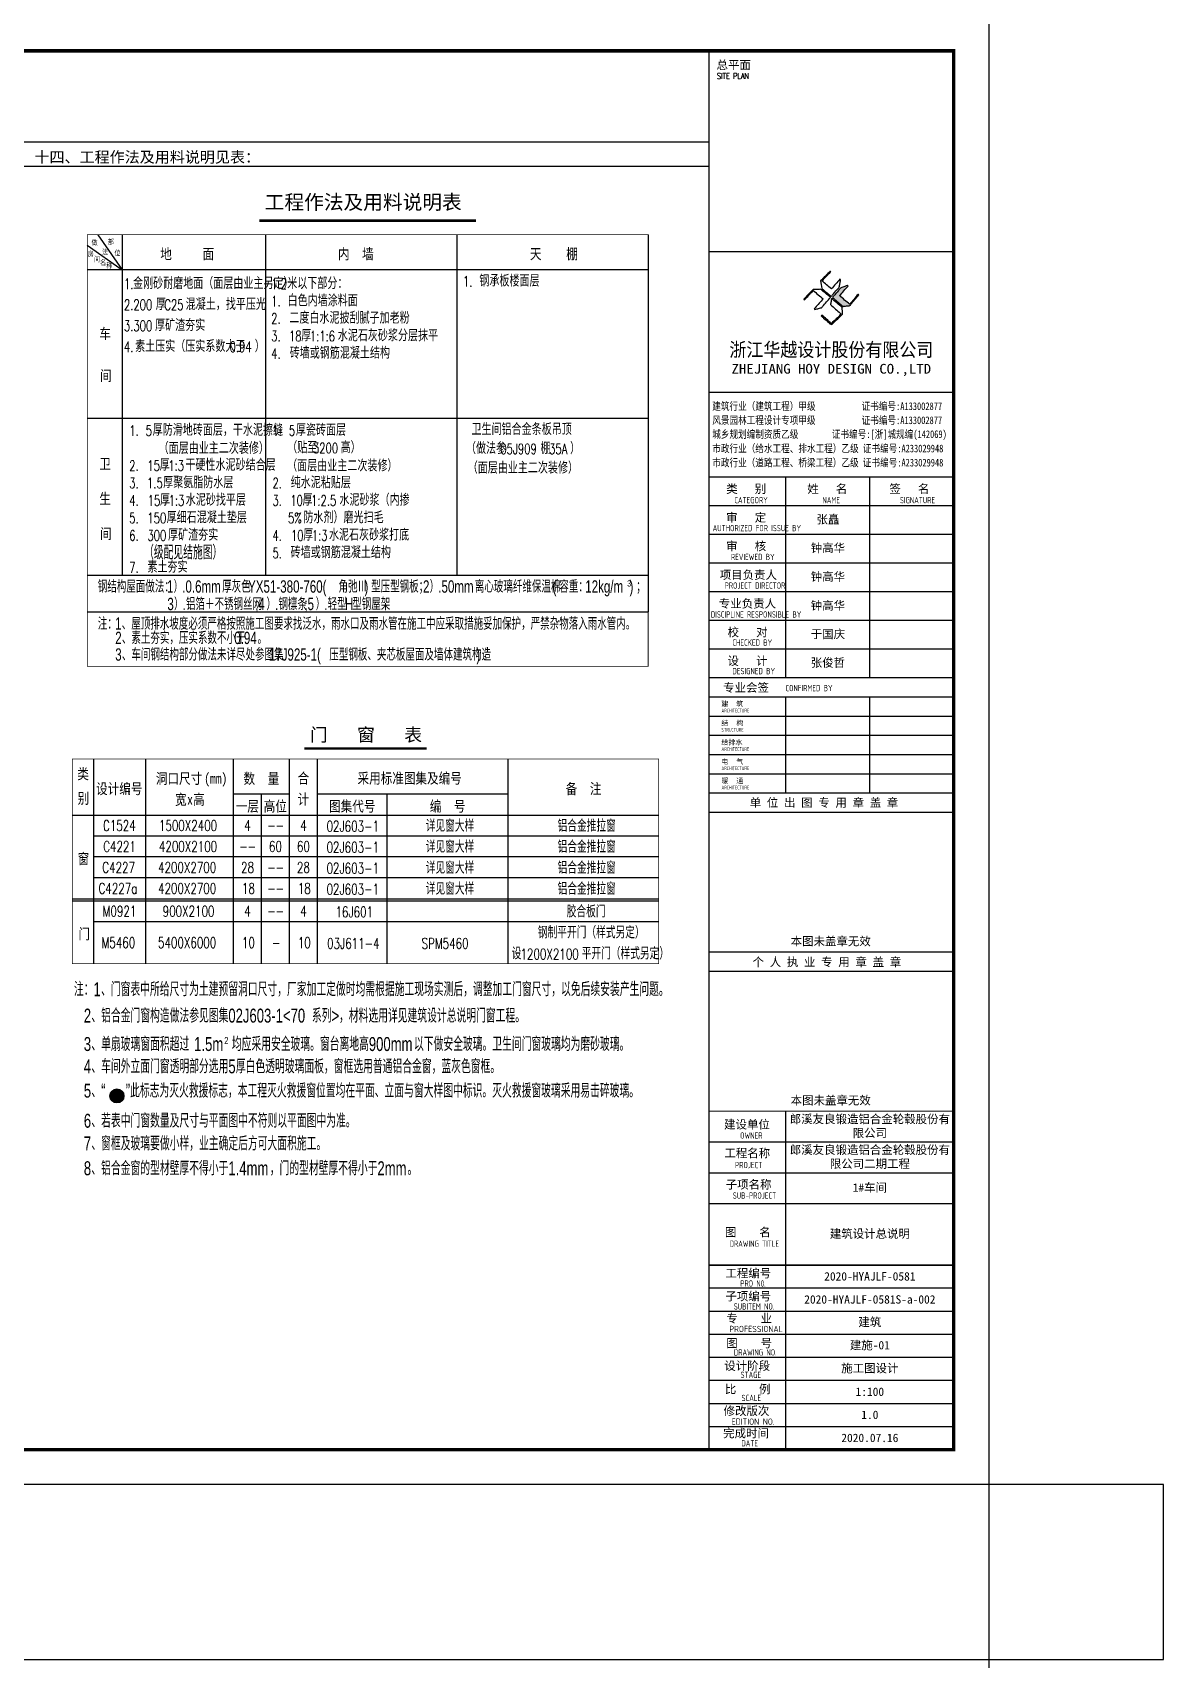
# Model space of a CAD drawing. Extents: x 13276711 to 13543385, y -848943 to -68012.
# Drawn here: x 13511029 to 13543385, y -200243 to -153718 of the extents above; entities that cross this region are included whole.
import ezdxf
from ezdxf.enums import TextEntityAlignment as Align

# ---------------------------------------------------------------- set-up
doc = ezdxf.new("R2010")
doc.units = 0
doc.header["$LTSCALE"] = 1000
doc.header["$MEASUREMENT"] = 0
for name, color, linetype in [('HYTK-GK', 7, 'Continuous'), ('PUB_DIM', 3, 'Continuous'), ('PUB_TEXT', 7, 'Continuous'), ('PUB_TITLE', 4, 'Continuous'), ('TK', 4, 'Continuous'), ('表格', 7, 'Continuous')]:
    doc.layers.add(name, color=color, linetype=linetype)
doc.styles.add('-宋体', font='', dxfattribs={"width": 0.8})
doc.styles.add('_TCH_LABEL', font='COMPLEX', dxfattribs={"bigfont": 'GBCBIG'})
doc.styles.add('HT', font='simhei.ttf', dxfattribs={"width": 0.8})
doc.styles.add('ROMANS', font='romans', dxfattribs={"width": 0.65, "height": 231.275})
doc.styles.add('TSSD_REIN', font='tssdeng.shx', dxfattribs={"width": 0.7, "bigfont": 'tssdchn.shx'})
doc.styles.add('YAYA', font='', dxfattribs={"width": 0.8, "height": 1})
doc.styles.add('图签宋体', font='', dxfattribs={"height": 300})
doc.styles.add('图签黑体', font='simhei.ttf', dxfattribs={"height": 550})
doc.styles.add('文字1', font='', dxfattribs={"width": 0.8})
doc.styles.add('设计说明', font='!TSSDENG', dxfattribs={"width": 0.7, "bigfont": '!HZTXT'})
doc.styles.add('黑体', font='simhei.ttf')
doc.styles.get('-宋体').set_extended_font_data('SimSun')
doc.styles.get('YAYA').set_extended_font_data('SimSun')
doc.styles.get('图签宋体').set_extended_font_data('NSimSun')
doc.styles.get('文字1').set_extended_font_data('SimSun')

# ---------------------------------------------------------------- blocks, each defined once
blk = doc.blocks.new('A$C053D6479')
at = {"layer": 'PUB_TITLE'}
h = blk.add_hatch(color=256, dxfattribs=at)
h.dxf.hatch_style = 1
edge = h.paths.add_edge_path()
edge.add_spline(control_points=[(1026, 827), (1105, 920), (1188, 1008), (1266, 1102)], knot_values=[13, 13, 13, 13, 14, 14, 14, 14], degree=3, periodic=0)
edge.add_spline(control_points=[(1266, 1102), (1258, 1111), (1249, 1119), (1239, 1116)], knot_values=[12, 12, 12, 12, 13, 13, 13, 13], degree=3, periodic=0)
edge.add_spline(control_points=[(1239, 1116), (1210, 1107), (1179, 1092), (1144, 1077)], knot_values=[11, 11, 11, 11, 12, 12, 12, 12], degree=3, periodic=0)
edge.add_spline(control_points=[(1144, 1077), (1109, 1063), (1069, 1053), (1047, 1038)], knot_values=[10, 10, 10, 10, 11, 11, 11, 11], degree=3, periodic=0)
edge.add_spline(control_points=[(1047, 1038), (1028, 1026), (1007, 992), (991, 972)], knot_values=[9, 9, 9, 9, 10, 10, 10, 10], degree=3, periodic=0)
edge.add_spline(control_points=[(991, 972), (942, 913), (899, 868), (849, 810)], knot_values=[8, 8, 8, 8, 9, 9, 9, 9], degree=3, periodic=0)
edge.add_spline(control_points=[(849, 810), (842, 801), (822, 776), (822, 775)], knot_values=[7, 7, 7, 7, 8, 8, 8, 8], degree=3, periodic=0)
edge.add_spline(control_points=[(822, 775), (823, 771), (848, 752), (859, 744)], knot_values=[6, 6, 6, 6, 7, 7, 7, 7], degree=3, periodic=0)
edge.add_spline(control_points=[(859, 744), (949, 670), (1035, 592), (1122, 521)], knot_values=[5, 5, 5, 5, 6, 6, 6, 6], degree=3, periodic=0)
edge.add_spline(control_points=[(1122, 521), (1153, 527), (1185, 530), (1217, 533)], knot_values=[4, 4, 4, 4, 5, 5, 5, 5], degree=3, periodic=0)
edge.add_spline(control_points=[(1217, 533), (1246, 535), (1293, 532), (1316, 542)], knot_values=[3, 3, 3, 3, 4, 4, 4, 4], degree=3, periodic=0)
edge.add_spline(control_points=[(1316, 542), (1327, 547), (1338, 565), (1349, 579)], knot_values=[2, 2, 2, 2, 3, 3, 3, 3], degree=3, periodic=0)
edge.add_spline(control_points=[(1349, 579), (1423, 670), (1507, 759), (1572, 848)], knot_values=[1, 1, 1, 1, 2, 2, 2, 2], degree=3, periodic=0)
edge.add_spline(control_points=[(1572, 848), (1564, 852), (1561, 861), (1551, 862)], knot_values=[0, 0, 0, 0, 1, 1, 1, 1], degree=3, periodic=0)
edge.add_spline(control_points=[(1551, 862), (1469, 769), (1393, 671), (1310, 579)], knot_values=[15, 15, 15, 15, 16, 16, 16, 16], degree=3, periodic=0)
edge.add_spline(control_points=[(1310, 579), (1216, 662), (1118, 742), (1026, 827)], knot_values=[14, 14, 14, 14, 15, 15, 15, 15], degree=3, periodic=0)
at = {"layer": 'TK'}
for points, knots in [([(1031, 1298), (1066, 1286), (1054, 1262), (1045, 1224), (1036, 1188), (1031, 1158), (1024, 1121), (1020, 1104), (1017, 1085), (1012, 1071), (1004, 1052), (976, 1026), (956, 1003), (906, 946), (866, 899), (814, 839), (806, 829), (789, 806), (787, 806), (777, 804), (728, 856), (719, 864), (651, 922), (580, 978), (514, 1036), (509, 1106), (488, 1176), (479, 1247), (570, 1343), (663, 1436), (758, 1526), (764, 1523), (768, 1518), (774, 1515), (693, 1422), (599, 1343), (520, 1249), (607, 1171), (698, 1096), (789, 1021), (874, 1109), (950, 1206), (1031, 1298)], [0, 0, 0, 0, 1, 1, 1, 2, 2, 2, 3, 3, 3, 4, 4, 4, 5, 5, 5, 6, 6, 6, 7, 7, 7, 8, 8, 8, 9, 9, 9, 10, 10, 10, 11, 11, 11, 12, 12, 12, 13, 13, 13, 14, 14, 14, 14]), ([(555, 949), (624, 891), (699, 833), (760, 773), (689, 691), (614, 604), (539, 517), (529, 505), (516, 487), (506, 482), (492, 475), (469, 472), (452, 467), (416, 456), (383, 448), (342, 438), (323, 433), (297, 422), (293, 440), (291, 452), (313, 470), (322, 480), (400, 566), (477, 652), (553, 736), (460, 815), (366, 894), (270, 970), (183, 883), (101, 791), (16, 703), (-18, 714), (9, 735), (28, 755), (103, 838), (192, 930), (266, 1005), (319, 1009), (387, 1005), (442, 1007), (456, 1008), (472, 1011), (485, 1007), (507, 1000), (534, 967), (555, 949)], [0, 0, 0, 0, 1, 1, 1, 2, 2, 2, 3, 3, 3, 4, 4, 4, 5, 5, 5, 6, 6, 6, 7, 7, 7, 8, 8, 8, 9, 9, 9, 10, 10, 10, 11, 11, 11, 12, 12, 12, 13, 13, 13, 14, 14, 14, 15, 15, 15, 15]), ([(1551, 862), (1561, 861), (1564, 852), (1572, 848), (1507, 759), (1423, 670), (1349, 579), (1338, 565), (1327, 547), (1316, 542), (1293, 532), (1246, 535), (1217, 533), (1185, 530), (1153, 527), (1122, 521), (1035, 592), (949, 670), (859, 744), (848, 752), (823, 771), (822, 775), (822, 776), (842, 801), (849, 810), (899, 868), (942, 913), (991, 972), (1007, 992), (1028, 1026), (1047, 1038), (1069, 1053), (1109, 1063), (1144, 1077), (1179, 1092), (1210, 1107), (1239, 1116), (1249, 1119), (1258, 1111), (1266, 1102), (1188, 1008), (1105, 920), (1026, 827), (1118, 742), (1216, 662), (1310, 579), (1393, 671), (1469, 769), (1551, 862)], [0, 0, 0, 0, 1, 1, 1, 2, 2, 2, 3, 3, 3, 4, 4, 4, 5, 5, 5, 6, 6, 6, 7, 7, 7, 8, 8, 8, 9, 9, 9, 10, 10, 10, 11, 11, 11, 12, 12, 12, 13, 13, 13, 14, 14, 14, 15, 15, 15, 16, 16, 16, 16]), ([(1097, 490), (1100, 425), (1106, 361), (1107, 294), (1018, 207), (925, 121), (830, 33), (818, 21), (800, 0), (787, 0), (768, -1), (725, 49), (712, 60), (662, 103), (616, 143), (568, 186), (545, 207), (518, 224), (499, 250), (501, 259), (511, 261), (516, 267), (609, 192), (696, 111), (785, 33), (883, 118), (977, 208), (1070, 298), (992, 373), (892, 456), (803, 534), (791, 544), (768, 561), (766, 569), (761, 588), (776, 634), (780, 655), (785, 690), (788, 721), (795, 746), (897, 661), (998, 576), (1097, 490)], [0, 0, 0, 0, 1, 1, 1, 2, 2, 2, 3, 3, 3, 4, 4, 4, 5, 5, 5, 6, 6, 6, 7, 7, 7, 8, 8, 8, 9, 9, 9, 10, 10, 10, 11, 11, 11, 12, 12, 12, 13, 13, 13, 14, 14, 14, 14])]:
    blk.add_open_spline(points, degree=3, knots=knots, dxfattribs=at)
blk = doc.blocks.new('GeYuanFrame_38286817', base_point=(18.76, 4.34))
at = {"layer": 'PUB_TITLE'}
for points in [[(554.76, 235.14), (554.76, 292.54)], [(578.76, 235.14), (578.76, 292.54)], [(554.76, 202.14), (554.76, 229.64)], [(578.76, 202.14), (578.76, 229.64)], [(554.76, 14.34), (554.76, 111.14)]]:
    blk.add_lwpolyline(points, dxfattribs=at)
at = {"layer": 'TK'}
for p, q in [((43.76, 414.34), (602.76, 414.34)), ((532.76, 316.74), (602.76, 316.74)), ((532.76, 284.34), (602.76, 284.34)), ((532.76, 276.14), (602.76, 276.14)), ((532.76, 267.94), (602.76, 267.94)), ((532.76, 259.74), (602.76, 259.74)), ((532.76, 251.54), (602.76, 251.54)), ((532.76, 243.34), (602.76, 243.34)), ((532.76, 235.14), (602.76, 235.14)), ((532.76, 235.14), (602.76, 235.14)), ((532.76, 102.34), (602.76, 102.34)), ((532.76, 93.54), (602.76, 93.54)), ((532.76, 84.74), (554.76, 84.74)), ((532.76, 84.74), (602.76, 84.74)), ((532.76, 67.18), (602.76, 67.18)), ((532.76, 67.14), (602.76, 67.14)), ((532.76, 60.58), (602.76, 60.58)), ((532.76, 53.98), (602.76, 53.98)), ((532.76, 47.38), (602.76, 47.38)), ((532.76, 40.78), (602.76, 40.78)), ((532.76, 34.18), (602.76, 34.18)), ((532.76, 27.58), (602.76, 27.58)), ((532.76, 20.98), (602.76, 20.98)), ((532.76, 14.34), (602.76, 14.34))]:
    blk.add_line(p, q, dxfattribs=at)
for points in [[(18.76, 424.34), (612.76, 424.34), (612.76, 4.34), (18.76, 4.34), (18.76, 424.34)], [(532.76, 292.54), (602.76, 292.54)], [(532.76, 235.14), (602.76, 235.14)], [(532.76, 229.64), (602.76, 229.64)], [(532.76, 224.14), (602.76, 224.14)], [(532.76, 218.64), (602.76, 218.64)], [(532.76, 213.14), (602.76, 213.14)], [(532.76, 207.64), (602.76, 207.64)], [(532.76, 202.14), (602.76, 202.14)], [(532.76, 196.64), (602.76, 196.64)], [(532.76, 151.14), (602.76, 151.14)]]:
    blk.add_lwpolyline(points, dxfattribs=at)
at = {"layer": 'TK', "const_width": 1}
blk.add_lwpolyline([(602.76, 414.34), (43.76, 414.34), (43.76, 14.34), (602.76, 14.34)], close=True, dxfattribs=at)
at = {"layer": 'TK'}
for points, const_width in [([(532.76, 414.34), (532.76, 14.34)], 0.4), ([(532.76, 356.95), (602.76, 356.95)], 0.35), ([(532.76, 292.54), (602.76, 292.54)], 0.35), ([(532.76, 292.54), (602.76, 292.54)], 0.35), ([(532.76, 235.14), (602.76, 235.14)], 0.35), ([(532.76, 202.14), (602.76, 202.14)], 0.35), ([(532.76, 156.64), (602.76, 156.64)], 0.35), ([(532.76, 111.14), (602.76, 111.14)], 0.35), ([(532.76, 67.18), (602.76, 67.18)], 0.35)]:
    blk.add_lwpolyline(points, dxfattribs=dict(at, const_width=const_width))
at = {"layer": 'PUB_TITLE', "xscale": 0.01000000000021828, "yscale": 0.01000000000021828, "zscale": 0.01}
blk.add_blockref('A$C053D6479', (559.86, 336.08), dxfattribs=at)
at = {"layer": 'TK', "style": '图签宋体'}
for s, height, p in [('总平面', 2.4, (534.9, 409.1)), ('类   别', 2.4, (537.65, 287.9)), ('姓   名', 2.4, (560.87, 287.9)), ('签   名', 2.4, (584.35, 287.9)), ('审   定', 2.4, (537.65, 279.7)), ('审   核', 2.4, (537.65, 271.5)), ('项目负责人', 2.4, (535.8, 263.3)), ('专业负责人', 2.4, (535.56, 255.1)), ('校   对', 2.4, (538.06, 246.9)), ('设   计', 2.4, (538.03, 238.7)), ('专业会签', 2.4, (536.79, 231.05)), ('建  筑', 1.44, (536.28, 226.92)), ('结  构', 1.44, (536.28, 221.42)), ('给排水', 1.44, (536.28, 215.92)), ('电  气', 1.44, (536.28, 210.42)), ('暖  通', 1.44, (536.28, 204.92)), ('单 位 出 图 专 用 章 盖 章', 2.4, (544.39, 198.16)), ('本图未盖章无效', 2.4, (556.1, 158.51)), ('个 人 执 业 专 用 章 盖 章', 2.4, (545.19, 152.58)), ('本图未盖章无效', 2.4, (556.1, 113.01)), ('建设单位', 2.4, (537.06, 106.14)), ('工程名称', 2.4, (537.14, 97.93)), ('子项名称', 2.4, (537.52, 88.95)), ('图    名', 2.4, (537.3, 75.3)), ('工程编号', 2.4, (537.44, 63.58)), ('子项编号', 2.4, (537.44, 57)), ('专    业', 2.4, (537.68, 50.69)), ('图    号', 2.4, (537.69, 43.58)), ('设计阶段', 2.4, (537.12, 37.12)), ('比    例', 2.4, (537.26, 30.44)), ('修改版次', 2.4, (536.91, 24.22)), ('完成时间', 2.4, (536.79, 17.83))]:
    blk.add_text(s, height=height, dxfattribs=at).set_placement(p)
at = {"layer": 'TK'}
for s, height, style, width, p in [('SITE PLAN', 1.697, 'ROMANS', 0.76, (535.02, 406.31)), ('建筑行业（建筑工程）甲级           证书编号:A133002877', 2.2, '-宋体', 0.8, (533.67, 311.64)), ('风景园林工程设计专项甲级           证书编号:A133002877', 2.2, '-宋体', 0.8, (533.67, 307.62)), ('城乡规划编制资质乙级        证书编号:[浙]城规编(142069)', 2.2, '-宋体', 0.8, (533.67, 303.63)), ('市政行业（给水工程、排水工程）乙级 证书编号:A233029948', 2.2, '-宋体', 0.8, (533.67, 299.55)), ('市政行业（道路工程、桥梁工程）乙级 证书编号:A233029948', 2.2, '-宋体', 0.8, (533.67, 295.5)), ('CATEGORY', 1.8, 'TSSD_REIN', 0.7, (539.99, 284.98)), ('NAME', 1.8, 'TSSD_REIN', 0.7, (565.18, 284.98)), ('SIGNATURE', 1.8, 'TSSD_REIN', 0.7, (587.34, 284.98)), ('AUTHORIZED FOR ISSUE BY', 1.8, 'TSSD_REIN', 0.7, (533.79, 276.98)), ('REVIEWED BY', 1.8, 'TSSD_REIN', 0.7, (539.03, 268.72)), ('PROJECT DIRECTOR', 1.8, 'TSSD_REIN', 0.7, (537.22, 260.55)), ('DISCIPLINE RESPONSIBLE BY', 1.8, 'TSSD_REIN', 0.7, (533.25, 252.28)), ('CHECKED BY', 1.8, 'TSSD_REIN', 0.7, (539.42, 244.25)), ('DESIGNED BY', 1.8, 'TSSD_REIN', 0.7, (539.43, 236.08)), ('CONFIRMED BY', 1.8, 'TSSD_REIN', 0.7, (554.61, 231.23)), ('ARCHITECTURE', 1.08, 'TSSD_REIN', 0.7, (536.32, 225.15)), ('STRUCTURE', 1.08, 'TSSD_REIN', 0.7, (536.32, 219.65)), ('ARCHITECTURE', 1.08, 'TSSD_REIN', 0.7, (536.32, 214.15)), ('ARCHITECTURE', 1.08, 'TSSD_REIN', 0.7, (536.32, 208.65)), ('ARCHITECTURE', 1.08, 'TSSD_REIN', 0.7, (536.32, 203.15)), ('OWNER', 1.8, 'TSSD_REIN', 0.7, (541.65, 103.29)), ('PROJECT', 1.8, 'TSSD_REIN', 0.7, (540.19, 94.83)), ('SUB-PROJECT', 1.8, 'TSSD_REIN', 0.7, (539.53, 86.11)), ('DRAWING TITLE', 1.8, 'TSSD_REIN', 0.7, (538.64, 72.34)), ('PRO N0.', 1.8, 'TSSD_REIN', 0.7, (541.68, 60.96)), ('SUBITEM NO.', 1.8, 'TSSD_REIN', 0.7, (539.82, 54.39)), ('PROFESSIONAL', 1.8, 'TSSD_REIN', 0.8, (538.55, 47.95)), ('DRAWING NO.', 1.8, 'TSSD_REIN', 0.7, (539.86, 41.26)), ('STAGE', 1.8, 'TSSD_REIN', 0.7, (541.76, 34.84)), ('SCALE', 1.8, 'TSSD_REIN', 0.7, (542.05, 28.23)), ('EDITION NO.', 1.8, 'TSSD_REIN', 0.8, (539.2, 21.45)), ('DATE', 1.8, 'TSSD_REIN', 0.7, (542, 15.26))]:
    blk.add_text(s, height=height, dxfattribs=dict(at, style=style, width=width)).set_placement(p)
for s, height, style, width, p in [('浙江华越设计股份有限公司', 3.96, 'HT', 0.9, (567.74, 328.97)), ('ZHEJIANG HOY DESIGN CO.,LTD', 2.8, '图签黑体', 1.11, (567.73, 323.1))]:
    blk.add_text(s, height=height, dxfattribs=dict(at, style=style, width=width)).set_placement(p, align=Align.MIDDLE)
at = {"layer": 'TK', "char_height": 2.4, "attachment_point": 5, "style": '图签宋体'}
for s, insert, width in [('张矗', (566.76, 280.21), 24), ('钟高华', (566.76, 272.04), 24), ('钟高华', (566.76, 263.84), 24), ('钟高华', (566.76, 255.57), 24), ('于国庆', (566.76, 247.44), 24), ('张俊哲', (566.76, 239.24), 24), ('郎溪友良锻造铝合金轮毂股份有限公司', (578.76, 106.74), 48), ('郎溪友良锻造铝合金轮毂股份有限公司二期工程', (578.76, 97.94), 48), ('1#车间', (578.76, 89.14), 48), ('建筑设计总说明', (578.76, 75.94), 48), ('2020-HYAJLF-0581', (578.76, 63.88), 48), ('2020-HYAJLF-0581S-a-002', (578.76, 57.28), 48), ('建筑', (578.76, 50.68), 48), ('建施-01', (578.76, 44.08), 48), ('施工图设计', (578.76, 37.48), 48), ('1:100', (578.76, 30.88), 48), ('1.0', (578.76, 24.28), 48), ('2020.07.16', (578.76, 17.69), 48)]:
    blk.add_mtext(s, dxfattribs=dict(at, insert=insert, width=width))
blk = doc.blocks.new('GeYuanFrame_27736213', base_point=(20.09, 4.53))
at = {"layer": 'TK'}
blk.add_lwpolyline([(20.09, 4.53), (20.09, 598.53), (1071.09, 598.53), (1071.09, 4.53)], close=True, dxfattribs=at)

msp = doc.modelspace()

# ---------------------------------------------------------------- hatches: boundary and pattern name
h = msp.add_hatch(color=1)
edge = h.paths.add_edge_path()
edge.add_arc((13513445.7, -184128.3), 200, 0, 360)

# ---------------------------------------------------------------- linework, layer by layer
for p, q in [((13512896.7, -159499.5), (13513596.7, -160499.5)), ((13513596.7, -159499.5), (13513596.7, -169231.1)), ((13517695, -159499.5), (13517695, -169231.1)), ((13523166, -159499.5), (13523166, -169231.1)), ((13528642, -159499.5), (13528642, -170288.4)), ((13512596.7, -159799.5), (13513596.7, -160499.5)), ((13512596.7, -164750), (13528642, -164750)), ((13512596.7, -169231.1), (13528642, -169231.1)), ((13512770, -174495), (13512770, -180345)), ((13514270, -180345), (13514270, -174495)), ((13516770, -174509.9), (13516770, -180345)), ((13518370, -174500), (13518370, -180345)), ((13519170, -174495), (13519170, -180345)), ((13524626, -174495), (13524626, -180345)), ((13518370, -175495), (13516770, -175495)), ((13517570, -175495), (13517570, -180345)), ((13517570, -175495), (13517570, -180345)), ((13517570, -175495), (13517570, -180345)), ((13517570, -175495), (13517570, -180345)), ((13518370, -175495), (13518370, -180345)), ((13524626, -175495), (13519170, -175495)), ((13521170, -175495), (13521170, -180345)), ((13512170, -176095), (13528946, -176095)), ((13528946, -176695), (13512770, -176695)), ((13528946, -177295), (13512770, -177295)), ((13528946, -177895), (13512770, -177895)), ((13512170, -178495), (13528946, -178495)), ((13512170, -178545), (13528946, -178545)), ((13528946, -179145), (13512770, -179145))]:
    msp.add_line(p, q)
msp.add_lwpolyline([(13512596.7, -170288.4), (13528642, -170288.4)])
at = {"const_width": 20}
msp.add_lwpolyline([(13528946, -180345), (13528946, -174495), (13512170, -174495), (13512170, -180345)], close=True, dxfattribs=at)
at = {"color": 1}
msp.add_circle((13513445.7, -184128.3), 200, dxfattribs=at)
at = {"layer": 'Defpoints', "color": 251}
for p, q in [((13481484.8, -156843.1), (13530384.8, -156843.1)), ((13481484.8, -157543.1), (13530384.8, -157543.1))]:
    msp.add_line(p, q, dxfattribs=at)
at = {"layer": 'HYTK-GK', "color": 112}
msp.add_lwpolyline([(13538384.8, -195243.1), (13538384.8, -200243.1), (13543384.8, -200243.1), (13543384.8, -195243.1)], close=True, dxfattribs=at)
at = {"layer": 'PUB_DIM', "const_width": 70}
for points in [[(13517519.4, -159098.9), (13523719.4, -159098.9)], [(13518808, -174191.8), (13522308, -174191.8)]]:
    msp.add_lwpolyline(points, dxfattribs=at)
at = {"layer": '表格'}
msp.add_line((13528642, -160499.5), (13512596.7, -160499.5), dxfattribs=at)
at = {"layer": '表格', "const_width": 20}
msp.add_lwpolyline([(13512596.7, -159499.5), (13528642, -159499.5), (13528642, -171843.1), (13512596.7, -171843.1)], close=True, dxfattribs=at)

# ---------------------------------------------------------------- block references
for name, p, xscale, yscale, zscale in [('GeYuanFrame_38286817', (13478984.8, -195243.1), 100, 100, 100), ('GeYuanFrame_27736213', (13328184.8, -319043.1), 200, 200, 200)]:
    msp.add_blockref(name, p, dxfattribs=dict(xscale=xscale, yscale=yscale, zscale=zscale))

# ---------------------------------------------------------------- texts
at = {"layer": 'PUB_TEXT', "color": 4, "style": '黑体'}
for s, height, p in [('十四、工程作法及用料说明见表：', 315.443, (13511084.8, -157437.8)), ('工程作法及用料说明表', 413.08, (13517673.3, -158773.9)), ('门', 375.5, (13518963.1, -173987.7)), ('窗', 375.5, (13520313.3, -173987.7)), ('表', 375.5, (13521663.5, -173987.7))]:
    msp.add_text(s, height=height, dxfattribs=at).set_placement(p)
at = {"layer": 'PUB_TEXT', "color": 4}
for s, height, style, width, p in [('房', 151.9, 'YAYA', 0.8, (13512611.1, -160122.8)), ('做', 151.9, 'YAYA', 0.8, (13512719.7, -159798.1)), ('法', 151.9, 'YAYA', 0.8, (13513018.9, -160069)), ('部', 151.9, 'YAYA', 0.8, (13513186.9, -159779.5)), ('位', 151.9, 'YAYA', 0.8, (13513374.1, -160096.4)), ('地', 303.8, 'YAYA', 0.8, (13514685, -160199.5)), ('面', 303.8, 'YAYA', 0.8, (13515894.8, -160199.5)), ('内', 303.8, 'YAYA', 0.8, (13519766.4, -160199.5)), ('墙', 303.8, 'YAYA', 0.8, (13520457.7, -160199.5)), ('天', 303.8, 'YAYA', 0.8, (13525261, -160199.5)), ('棚', 303.8, 'YAYA', 0.8, (13526298, -160199.5)), ('间', 151.9, 'YAYA', 0.8, (13512788.9, -160272.8)), ('名', 151.9, 'YAYA', 0.8, (13512964.7, -160369.1)), ('称', 151.9, 'YAYA', 0.8, (13513139.5, -160457.4)), ('车', 303.8, 'YAYA', 0.8, (13512939.4, -162481.4)), ('间', 303.8, 'YAYA', 0.8, (13512961, -163681.4)), ('卫', 303.8, '文字1', 0.8, (13512940.1, -166200)), ('生', 303.8, '文字1', 0.8, (13512940.1, -167200)), ('间', 303.8, '文字1', 0.8, (13512961, -168200)), ('钢结构屋面做法：', 353.33, '设计说明', 0.7, (13512896.7, -169736.5)), ('）', 353.3, '设计说明', 0.7, (13515065.6, -169736.5)), ('厚灰色', 353.33, '设计说明', 0.7, (13516454.5, -169736.5)), ('角弛Ⅲ', 353.33, '设计说明', 0.7, (13519784, -169736.5)), ('型压型钢板；', 353.33, '设计说明', 0.7, (13520716.3, -169736.5)), ('）', 353.3, '设计说明', 0.7, (13522390.5, -169736.5)), ('离心玻璃纤维保温棉', 353.33, '设计说明', 0.7, (13523684.3, -169736.5)), ('容重：', 353.33, '设计说明', 0.7, (13526100.5, -169736.5)), ('1', 353.3, '设计说明', 0.7, (13514875.4, -169736.5)), ('.0.6mm', 353.33, '设计说明', 0.7, (13515313, -169736.5)), ('YX51-380-760(', 353.333, '设计说明', 0.7, (13517196.5, -169736.5)), (')', 353.3, '设计说明', 0.7, (13520526, -169736.5)), ('2', 353.3, '设计说明', 0.7, (13522200.3, -169736.5)), ('.50mm', 353.33, '设计说明', 0.7, (13522637.8, -169736.5)), ('(', 353.3, '设计说明', 0.7, (13525910.3, -169736.5)), ('12kg/m', 353.33, '设计说明', 0.7, (13526842.5, -169736.5)), ('3', 176.7, '设计说明', 0.7, (13528041.1, -169559.8)), (')', 353.3, '设计说明', 0.7, (13528107.7, -169736.5)), ('；', 353.3, '设计说明', 0.7, (13528298, -169736.5)), ('3', 353.3, '设计说明', 0.7, (13514887.3, -170236.4)), ('）', 353.3, '设计说明', 0.7, (13515077.6, -170236.4)), ('.', 353.3, '设计说明', 0.7, (13515324.9, -170236.4)), ('铝箔＋不锈钢丝网', 353.33, '设计说明', 0.7, (13515420, -170236.4)), (';4', 353.33, '设计说明', 0.7, (13517398.7, -170236.4)), ('）', 353.3, '设计说明', 0.7, (13517722.1, -170236.4)), ('.', 353.3, '设计说明', 0.7, (13517969.5, -170236.4)), ('钢檩条', 353.33, '设计说明', 0.7, (13518064.6, -170236.4)), (';5', 353.33, '设计说明', 0.7, (13518806.6, -170236.4)), ('）', 353.3, '设计说明', 0.7, (13519130, -170236.4)), ('.', 353.3, '设计说明', 0.7, (13519377.4, -170236.4)), ('轻型', 353.33, '设计说明', 0.7, (13519472.5, -170236.4)), ('H', 353.3, '设计说明', 0.7, (13519967.1, -170236.4)), ('型钢屋架', 353.33, '设计说明', 0.7, (13520176.4, -170236.4)), ('注：', 353.33, '设计说明', 0.7, (13512896.7, -170798)), ('1', 353.3, '设计说明', 0.7, (13513391.4, -170798)), ('、屋顶排水坡度必须严格按照施工图要求找泛水，雨水口及雨水管在施工中应采取措施妥加保护，严禁杂物落入雨水管内。', 353.333, '设计说明', 0.7, (13513581.6, -170798)), ('2', 353.3, '设计说明', 0.7, (13513395.3, -171205.6)), ('、素土夯实，压实系数不小于', 353.333, '设计说明', 0.7, (13513585.5, -171205.6)), ('0.94', 353.33, '设计说明', 0.7, (13516800.9, -171205.6)), ('。', 353.3, '设计说明', 0.7, (13517466.8, -171205.6)), ('3', 353.3, '设计说明', 0.7, (13513395.3, -171681.2)), ('、车间钢结构部分做法未详尽处参图集', 353.333, '设计说明', 0.7, (13513585.5, -171681.2)), ('17J925-1(', 353.33, '设计说明', 0.7, (13517790.2, -171681.2)), ('压型钢板、夹芯板屋面及墙体建筑构造', 353.333, '设计说明', 0.7, (13519521.5, -171681.2)), (')', 353.3, '设计说明', 0.7, (13523726.2, -171681.2)), ('。', 353.3, '设计说明', 0.7, (13523916.5, -171681.2))]:
    msp.add_text(s, height=height, dxfattribs=dict(at, style=style, width=width)).set_placement(p)
at = {"layer": 'PUB_TEXT'}
for s, height, style, width, p in [('1.', 297.5, '_TCH_LABEL', 0.705882, (13513645.2, -161053.9)), ('1.2', 297.5, '_TCH_LABEL', 0.705882, (13517856.8, -161053.9)), ('1.', 297.5, '_TCH_LABEL', 0.705882, (13523343.2, -160982.3)), ('2.200', 297.5, '_TCH_LABEL', 0.705882, (13513645.2, -161653.9)), ('C25', 297.5, '_TCH_LABEL', 0.705882, (13514801, -161653.9)), ('1.', 297.5, '_TCH_LABEL', 0.705882, (13517856.8, -161549.1)), ('2.', 297.5, '_TCH_LABEL', 0.705882, (13517856.8, -162043.9)), ('3.300', 297.5, '_TCH_LABEL', 0.705882, (13513645.2, -162253.9)), ('3.', 297.5, '_TCH_LABEL', 0.705882, (13517856.8, -162547.6)), ('18', 297.5, '_TCH_LABEL', 0.705882, (13518366.8, -162547.6)), ('1:1:6', 297.5, '_TCH_LABEL', 0.705882, (13518962.5, -162547.6)), ('4.', 297.5, '_TCH_LABEL', 0.705882, (13513645.2, -162853.9)), ('0.94', 297.5, '_TCH_LABEL', 0.705882, (13516668.4, -162853.9)), ('4.', 297.5, '_TCH_LABEL', 0.705882, (13517856.8, -163047.6)), ('1.', 297.5, '_TCH_LABEL', 0.705882, (13513796.7, -165250)), ('5', 297.5, '_TCH_LABEL', 0.705882, (13514266.7, -165250)), ('1.', 297.5, '_TCH_LABEL', 0.705882, (13517893.9, -165250)), ('5', 297.5, '_TCH_LABEL', 0.705882, (13518363.9, -165250)), ('3200', 297.5, '_TCH_LABEL', 0.705882, (13519052.9, -165750)), ('05J909', 297.5, '_TCH_LABEL', 0.705882, (13524412.8, -165773.1)), ('35A', 297.5, '_TCH_LABEL', 0.705882, (13525808.5, -165773.1)), ('2.', 297.5, '_TCH_LABEL', 0.705882, (13513796.7, -166250)), ('15', 297.5, '_TCH_LABEL', 0.705882, (13514316.7, -166250)), ('1:3', 297.5, '_TCH_LABEL', 0.705882, (13514912.5, -166250)), ('3.', 297.5, '_TCH_LABEL', 0.705882, (13513796.7, -166750)), ('1.5', 297.5, '_TCH_LABEL', 0.705882, (13514306.7, -166750)), ('2.', 297.5, '_TCH_LABEL', 0.705882, (13517893.9, -166750)), ('4.', 297.5, '_TCH_LABEL', 0.705882, (13513796.7, -167250)), ('15', 297.5, '_TCH_LABEL', 0.705882, (13514326.7, -167250)), ('1:3', 297.5, '_TCH_LABEL', 0.705882, (13514922.5, -167250)), ('3.', 297.5, '_TCH_LABEL', 0.705882, (13517893.9, -167250)), ('10', 297.5, '_TCH_LABEL', 0.705882, (13518403.9, -167250)), ('1:2.5', 297.5, '_TCH_LABEL', 0.705882, (13518999.7, -167250)), ('5.', 297.5, '_TCH_LABEL', 0.705882, (13513796.7, -167750)), ('150', 297.5, '_TCH_LABEL', 0.705882, (13514316.7, -167750)), ('5%', 297.5, '_TCH_LABEL', 0.705882, (13518338.7, -167750)), ('6.', 297.5, '_TCH_LABEL', 0.705882, (13513796.7, -168250)), ('300', 297.5, '_TCH_LABEL', 0.705882, (13514316.7, -168250)), ('4.', 297.5, '_TCH_LABEL', 0.705882, (13517893.9, -168250)), ('10', 297.5, '_TCH_LABEL', 0.705882, (13518423.9, -168250)), ('1:3', 297.5, '_TCH_LABEL', 0.705882, (13519019.7, -168250)), ('（级配见结施图）', 400, '设计说明', 0.7, (13514220, -168783.8)), ('7.', 297.5, '_TCH_LABEL', 0.705882, (13513796.7, -169164.5)), ('5.', 297.5, '_TCH_LABEL', 0.705882, (13517893.9, -168750)), ('类', 303.8, 'YAYA', 0.8, (13512311.3, -175070.8)), ('洞口尺寸', 303.8, 'YAYA', 0.8, (13514558, -175202.5)), ('(mm)', 303.8, 'YAYA', 0.8, (13515940.6, -175202.5)), ('数', 303.8, 'YAYA', 0.8, (13517065, -175202.5)), ('量', 303.8, 'YAYA', 0.8, (13517756.3, -175202.5)), ('合', 303.8, 'YAYA', 0.8, (13518612, -175195)), ('采用标准图集及编号', 303.8, 'YAYA', 0.8, (13520327.6, -175195)), ('设计编号', 303.8, 'YAYA', 0.8, (13512848.9, -175495)), ('备', 303.8, 'YAYA', 0.8, (13526283, -175495)), ('注', 303.8, 'YAYA', 0.8, (13526974.4, -175495)), ('别', 303.8, 'YAYA', 0.8, (13512320.1, -175770.8)), ('宽', 303.8, 'YAYA', 0.8, (13515106.8, -175802.5)), ('x', 303.8, 'YAYA', 0.8, (13515452.5, -175802.5)), ('高', 303.8, 'YAYA', 0.8, (13515625.3, -175802.5)), ('一层', 303.8, 'YAYA', 0.8, (13516843.9, -175995)), ('高位', 303.8, 'YAYA', 0.8, (13517642.6, -175995)), ('计', 303.8, 'YAYA', 0.8, (13518611.3, -175795)), ('图集代号', 303.8, 'YAYA', 0.8, (13519513.1, -175995)), ('编', 303.8, 'YAYA', 0.8, (13522395.2, -175995)), ('号', 303.8, 'YAYA', 0.8, (13523086.5, -175995)), ('C1524', 306, '_TCH_LABEL', 0.705882, (13513046.8, -176548)), ('1500X2400', 306, '_TCH_LABEL', 0.705882, (13514645.7, -176548)), ('4', 306, '_TCH_LABEL', 0.705882, (13517087.7, -176548)), ('4', 306, '_TCH_LABEL', 0.705882, (13518687.7, -176548)), ('02J603-1', 306, '_TCH_LABEL', 0.705882, (13519441.4, -176569.9)), ('--', 306, '_TCH_LABEL', 0.705882, (13517743.7, -176548)), ('窗', 303.8, 'YAYA', 0.8, (13512319.4, -177495)), ('C4221', 306, '_TCH_LABEL', 0.705882, (13513052, -177148)), ('4200X2100', 306, '_TCH_LABEL', 0.705882, (13514645.7, -177148)), ('--', 306, '_TCH_LABEL', 0.705882, (13516943.7, -177148)), ('60', 306, '_TCH_LABEL', 0.705882, (13517795.1, -177148)), ('60', 306, '_TCH_LABEL', 0.705882, (13518595.1, -177148)), ('02J603-1', 306, '_TCH_LABEL', 0.705882, (13519441.4, -177169.9)), ('C4227', 306, '_TCH_LABEL', 0.705882, (13513026.3, -177748)), ('4200X2700', 306, '_TCH_LABEL', 0.705882, (13514620, -177748)), ('28', 306, '_TCH_LABEL', 0.705882, (13516995.1, -177748)), ('--', 306, '_TCH_LABEL', 0.705882, (13517743.7, -177748)), ('28', 306, '_TCH_LABEL', 0.705882, (13518595.1, -177748)), ('02J603-1', 306, '_TCH_LABEL', 0.705882, (13519441.4, -177769.9)), ('C4227a', 306, '_TCH_LABEL', 0.705882, (13512918.3, -178348)), ('4200X2700', 306, '_TCH_LABEL', 0.705882, (13514620, -178348)), ('18', 306, '_TCH_LABEL', 0.705882, (13517020.8, -178348)), ('18', 306, '_TCH_LABEL', 0.705882, (13518620.8, -178348)), ('02J603-1', 306, '_TCH_LABEL', 0.705882, (13519441.4, -178369.9)), ('--', 306, '_TCH_LABEL', 0.705882, (13517743.7, -178348)), ('M0921', 306, '_TCH_LABEL', 0.705882, (13513036.6, -178998)), ('900X2100', 306, '_TCH_LABEL', 0.705882, (13514753.7, -178998)), ('4', 306, '_TCH_LABEL', 0.705882, (13517087.7, -178998)), ('--', 306, '_TCH_LABEL', 0.705882, (13517743.7, -178998)), ('4', 306, '_TCH_LABEL', 0.705882, (13518687.7, -178998)), ('16J601', 306, '_TCH_LABEL', 0.705882, (13519698.5, -179019.9)), ('门', 303.8, 'YAYA', 0.8, (13512343.1, -179645)), ('M5460', 306, '_TCH_LABEL', 0.705882, (13513005.7, -179898)), ('5400X6000', 306, '_TCH_LABEL', 0.705882, (13514620, -179898)), ('10', 306, '_TCH_LABEL', 0.705882, (13517020.8, -179898)), ('-', 306, '_TCH_LABEL', 0.705882, (13517877.4, -179898)), ('10', 306, '_TCH_LABEL', 0.705882, (13518620.8, -179898)), ('03J611-4', 306, '_TCH_LABEL', 0.705882, (13519456.8, -179919.9)), ('SPM5460', 306, '_TCH_LABEL', 0.705882, (13522161.8, -179919.9)), ('1200X2100', 306, '_TCH_LABEL', 0.705882, (13524991.2, -180225)), ('注：', 400, '设计说明', 0.7, (13512214.6, -181275.9)), ('1', 400, '设计说明', 0.7, (13512774.6, -181275.9)), ('、门窗表中所给尺寸为土建预留洞口尺寸，厂家加工定做时均需根据施工现场实测后，调整加工门窗尺寸，以免后续安装产生问题。', 400, '设计说明', 0.7, (13512990, -181275.9)), ('2', 400, '设计说明', 0.7, (13512496.8, -182031.4)), ('、铝合金门窗构造做法参见图集', 400, '设计说明', 0.7, (13512712.2, -182031.4)), ('02J603-1<70', 400, '设计说明', 0.7, (13516632.2, -182031.4)), ('系列', 400, '设计说明', 0.7, (13519022.9, -182031.4)), ('>', 400, '设计说明', 0.7, (13519582.9, -182031.4)), ('，材料选用详见建筑设计总说明门窗工程。', 400, '设计说明', 0.7, (13519798.3, -182031.4)), ('3', 400, '设计说明', 0.7, (13512496.8, -182843.6)), ('、单扇玻璃窗面积超过', 400, '设计说明', 0.7, (13512712.2, -182843.6)), ('1.5m', 400, '设计说明', 0.7, (13515653.3, -182843.6)), ('2', 200, '设计说明', 0.7, (13516514.8, -182643.6)), ('均应采用安全玻璃。窗台离地高', 400, '设计说明', 0.7, (13516731.3, -182843.6)), ('900mm', 400, '设计说明', 0.7, (13520651.3, -182843.6)), ('以下做安全玻璃。卫生间门窗玻璃均为磨砂玻璃。', 400, '设计说明', 0.7, (13521943.6, -182843.6)), ('4', 400, '设计说明', 0.7, (13512496.8, -183482)), ('、车间外立面门窗透明部分选用', 400, '设计说明', 0.7, (13512712.2, -183482)), ('5', 400, '设计说明', 0.7, (13516632.2, -183482)), ('厚白色透明玻璃面板，窗框选用普通铝合金窗，蓝灰色窗框。', 400, '设计说明', 0.7, (13516847.5, -183482)), ('”此标志为灭火救援标志，本工程灭火救援窗位置均在平面、立面与窗大样图中标识。灭火救援窗玻璃采用易击碎玻璃。', 400, '设计说明', 0.7, (13513695.5, -184177.2)), ('5', 400, '设计说明', 0.7, (13512496.8, -184177.2)), ('、“', 400, '设计说明', 0.7, (13512712.2, -184177.2)), ('6', 400, '设计说明', 0.7, (13512496.8, -185036.5)), ('、若表中门窗数量及尺寸与平面图中不符则以平面图中为准。', 400, '设计说明', 0.7, (13512712.2, -185036.5)), ('7', 400, '设计说明', 0.7, (13512496.8, -185687.6)), ('、窗框及玻璃要做小样，业主确定后方可大面积施工。', 400, '设计说明', 0.7, (13512712.2, -185687.6)), ('8', 400, '设计说明', 0.7, (13512496.8, -186396)), ('、铝合金窗的型材壁厚不得小于', 400, '设计说明', 0.7, (13512712.2, -186396)), ('1.4mm', 400, '设计说明', 0.7, (13516632.2, -186396)), ('，门的型材壁厚不得小于', 400, '设计说明', 0.7, (13517816.8, -186396)), ('2mm', 400, '设计说明', 0.7, (13520896.8, -186396)), ('。', 400, '设计说明', 0.7, (13521758.3, -186396))]:
    msp.add_text(s, height=height, dxfattribs=dict(at, style=style, width=width)).set_placement(p)
at = {"layer": 'PUB_TEXT', "style": '_TCH_LABEL'}
for s, height, p in [('金刚砂耐磨地面（面层由业主另定）', 337.589, (13513905.2, -161053.9)), ('米以下部分：', 337.59, (13518316.8, -161053.9)), ('钢承板楼面层', 337.59, (13523813.2, -160982.3)), ('厚', 337.6, (13514555.2, -161653.9)), ('混凝土，找平压光', 337.59, (13515411, -161653.9)), ('白色内墙涂料面', 337.59, (13518326.8, -161549.1)), ('厚矿渣夯实', 337.59, (13514535.2, -162253.9)), ('二度白水泥披刮腻子加老粉', 337.589, (13518376.8, -162043.9)), ('厚', 337.6, (13518716.8, -162547.6)), ('水泥石灰砂浆分层抹平', 337.59, (13519762.5, -162547.6)), ('素土压实（压实系数大于', 337.589, (13513965.2, -162853.9)), ('）', 337.6, (13517388.4, -162853.9)), ('砖墙或钢筋混凝土结构', 337.59, (13518386.8, -163047.6)), ('厚防滑地砖面层，干水泥擦缝', 337.589, (13514466.7, -165250)), ('厚瓷砖面层', 337.59, (13518563.9, -165250)), ('卫生间铝合金条板吊顶', 337.59, (13523588.1, -165228.3)), ('（面层由业主二次装修）', 337.589, (13514636.7, -165770)), ('（贴至', 337.59, (13518315.7, -165750)), ('高）', 337.59, (13519842.9, -165750)), ('（做法参', 337.59, (13523429.8, -165773.1)), ('棚', 337.6, (13525562.8, -165773.1)), ('）', 337.6, (13526408.5, -165773.1)), ('厚', 337.6, (13514666.7, -166250)), ('干硬性水泥砂结合层', 337.59, (13515402.5, -166250)), ('（面层由业主二次装修）', 337.589, (13518313.9, -166270)), ('（面层由业主二次装修）', 337.589, (13523480, -166331.7)), ('厚聚氨脂防水层', 337.59, (13514766.7, -166750)), ('纯水泥粘贴层', 337.59, (13518413.9, -166750)), ('厚', 337.6, (13514676.7, -167250)), ('水泥砂找平层', 337.59, (13515412.5, -167250)), ('厚', 337.6, (13518753.9, -167250)), ('水泥砂浆（内掺', 337.59, (13519809.7, -167250)), ('厚细石混凝土垫层', 337.59, (13514866.7, -167750)), ('防水剂）磨光扫毛', 337.59, (13518778.7, -167750)), ('厚矿渣夯实', 337.59, (13514906.7, -168250)), ('厚', 337.6, (13518773.9, -168250)), ('水泥石灰砂浆打底', 337.59, (13519509.7, -168250)), ('砖墙或钢筋混凝土结构', 337.59, (13518413.9, -168750)), ('素土夯实', 337.59, (13514316.7, -169164.5)), ('详见窗大样', 347.23, (13522279.3, -176575)), ('铝合金推拉窗', 347.23, (13526050.7, -176575)), ('详见窗大样', 347.23, (13522279.3, -177175)), ('铝合金推拉窗', 347.23, (13526050.7, -177175)), ('详见窗大样', 347.23, (13522279.3, -177775)), ('铝合金推拉窗', 347.23, (13526050.7, -177775)), ('详见窗大样', 347.23, (13522279.3, -178375)), ('铝合金推拉窗', 347.23, (13526050.7, -178375)), ('胶合板门', 347.23, (13526313, -179025)), ('钢制平开门（样式另定）', 347.234, (13525486.3, -179625)), ('设', 347.2, (13524738.4, -180225)), ('平开门（样式另定）', 347.23, (13526739.8, -180225))]:
    msp.add_text(s, height=height, dxfattribs=at).set_placement(p)

doc.saveas('drawing.dxf')
